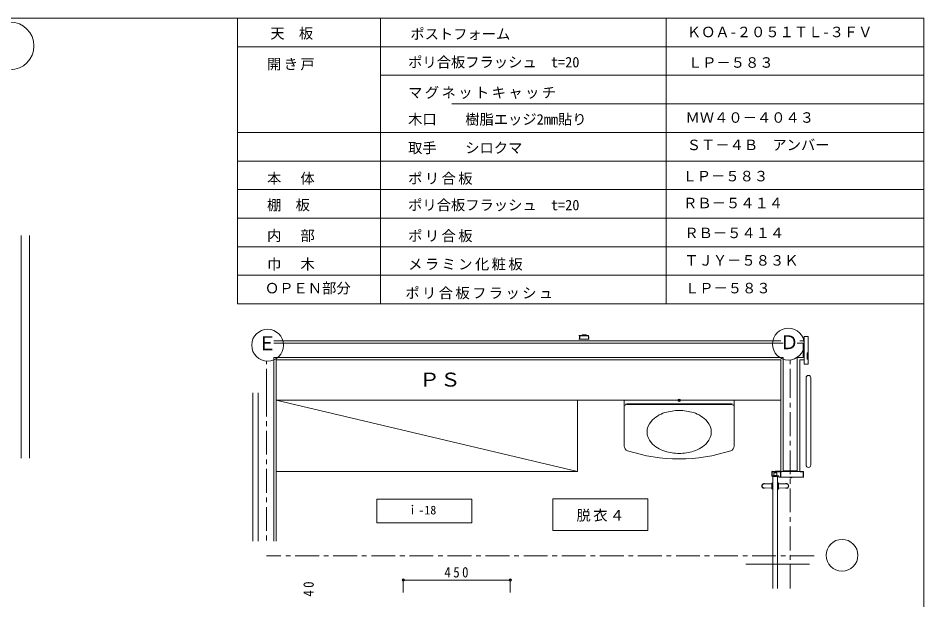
# Model space of a CAD drawing. Units: millimetres at full size, sheet at 1:20, with parts at other scales. Extents: x -4000 to 3877, y -2932 to 2626.
# Drawn here: x 71 to 3877, y 184 to 2626 of the extents above; entities that cross this region are included whole.
import ezdxf
from ezdxf.enums import TextEntityAlignment as Align

# ---------------------------------------------------------------- set-up
doc = ezdxf.new("R2010")
doc.units = ezdxf.units.MM
doc.header["$LTSCALE"] = 20
doc.header["$PDMODE"] = 32
doc.header["$PDSIZE"] = 10
doc.linetypes.add('CHAIN1', pattern=[8, 5, -1, 1, -1])
doc.linetypes.add('DASHED1', pattern=[1.8, 1.2, -0.6])
doc.layers.add('2-0', color=7, linetype='Continuous', lineweight=9)
doc.layers.add('3-0', color=2, linetype='Continuous', lineweight=9)
doc.styles.add('ＭＳ ゴシック', font='')
doc.styles.get('ＭＳ ゴシック').set_extended_font_data('MS Gothic')

msp = doc.modelspace()

# ---------------------------------------------------------------- linework, layer by layer
at = {"layer": '2-0'}
for p, q in [((3876.94, 2626.44), (-3999.8, 2626.44)), ((2793.44, 2626.44), (993.44, 2626.44)), ((993.44, 2626.44), (993.44, 1426.44)), ((1593.44, 2626.44), (1593.44, 1426.44)), ((2793.44, 2626.44), (2793.44, 1426.44)), ((3876.94, 2626.44), (3876.94, -2930.16)), ((3876.94, 2506.44), (993.44, 2506.44)), ((3876.94, 2386.44), (1593.44, 2386.44)), ((3876.94, 2266.44), (1893.44, 2266.44)), ((3876.94, 2146.44), (993.44, 2146.44)), ((2793.44, 2146.44), (1593.44, 2146.44)), ((3876.94, 2026.44), (993.44, 2026.44)), ((2793.44, 1906.44), (993.44, 1906.44)), ((2793.44, 1906.44), (993.44, 1906.44)), ((3876.94, 1906.44), (993.44, 1906.44)), ((2793.44, 1786.44), (993.44, 1786.44)), ((3876.94, 1786.44), (993.44, 1786.44)), ((3876.94, 1666.44), (993.44, 1666.44)), ((2793.44, 1666.44), (993.44, 1666.44)), ((3876.94, 1546.44), (993.44, 1546.44)), ((3876.94, 1546.44), (993.44, 1546.44)), ((3876.94, 1426.44), (993.44, 1426.44))]:
    msp.add_line(p, q, dxfattribs=at)
at = {"layer": '2-0', "color": 134}
msp.add_line((84.77, 1713.2), (84.77, 778), dxfattribs=at)
at = {"layer": '2-0', "color": 3}
msp.add_line((118.77, 1713.2), (118.77, 778), dxfattribs=at)
at = {"layer": '2-0', "color": 4}
msp.add_line((1689.23, 266.94), (1689.23, 214.24), dxfattribs=at)
msp.add_lwpolyline([(1689.23, 266.94), (2139.23, 266.94), (2139.23, 214.24)], dxfattribs=at)
at = {"layer": '2-0'}
msp.add_circle((37.83, 2509.68), 100, dxfattribs=at)
at = {"layer": '2-0', "color": 6}
for p in [(1689.23, 266.94), (2139.23, 266.94)]:
    msp.add_point(p, dxfattribs=at)
at = {"layer": '3-0', "linetype": 'DASHED1'}
for p, q in [((2439.82, 1295.37), (2459.82, 1295.37)), ((2459.15, 1296.04), (2440.49, 1296.04)), ((3275.82, 724.37), (3238.49, 724.37))]:
    msp.add_line(p, q, dxfattribs=at)
at = {"layer": '3-0'}
for p, q in [((2444.49, 1294.04), (2455.15, 1294.04)), ((2444.49, 1293.7), (2444.49, 1294.04)), ((2444.81, 1294.61), (2444.99, 1294.68)), ((2454.83, 1294.61), (2454.65, 1294.68)), ((2455.15, 1293.7), (2455.15, 1294.04)), ((2467.82, 1293.7), (2427.49, 1293.7)), ((2467.82, 1277.7), (2427.49, 1277.7)), ((2430.49, 1293.7), (2430.49, 1277.7)), ((2431.15, 1293.04), (2466.21, 1293.04)), ((2467.15, 1292.09), (2466.21, 1293.04)), ((2467.82, 1292.37), (2466.49, 1293.7)), ((2467.15, 1292.09), (2467.15, 1278.37)), ((2467.15, 1278.37), (2470.49, 1278.37)), ((2467.82, 1277.7), (2467.82, 1293.7)), ((2467.82, 1288.37), (2468.15, 1288.37)), ((2468.15, 1283.04), (2467.82, 1283.04)), ((2468.15, 1283.04), (2468.15, 1288.37)), ((2469.01, 1287.89), (2468.29, 1288.01)), ((2468.29, 1283.39), (2469.01, 1283.51)), ((2469.15, 1283.68), (2469.15, 1287.73)), ((3390.49, 1288.7), (3390.49, 1174.7)), ((3387.15, 1194.37), (3390.49, 1194.37)), ((3387.82, 1217.7), (3387.82, 1197.7)), ((3381.82, 1053.37), (3381.82, 1116.29)), ((3401.82, 1116.29), (3401.82, 1053.37)), ((3381.82, 749.72), (3381.82, 1053.37)), ((3401.82, 1053.37), (3401.82, 749.72)), ((3238.49, 722.37), (3370.49, 722.37)), ((3238.49, 722.37), (3238.49, 704.7)), ((3239.82, 703.37), (3238.49, 704.7)), ((3239.15, 721.7), (3278.49, 721.7)), ((3239.15, 721.7), (3239.15, 705.37)), ((3239.15, 705.37), (3240.49, 704.04)), ((3267.15, 703.37), (3239.82, 703.37)), ((3240.49, 704.04), (3267.82, 704.04)), ((3262.49, 702.04), (3242.49, 702.04)), ((3242.49, 702.04), (3242.49, 231.49)), ((3249.82, 702.04), (3249.82, 702.37)), ((3255.15, 702.37), (3249.82, 702.37)), ((3250.3, 703.23), (3250.18, 702.51)), ((3254.8, 702.51), (3254.68, 703.23)), ((3255.15, 702.37), (3255.15, 702.04)), ((3262.49, 231.49), (3262.49, 702.04)), ((3267.15, 703.37), (3267.15, 698.37)), ((3369.15, 698.37), (3267.15, 698.37)), ((3267.82, 704.04), (3267.82, 699.04)), ((3267.82, 699.04), (3368.88, 699.04)), ((3273.82, 722.37), (3273.82, 698.37)), ((3275.82, 722.37), (3275.82, 698.37)), ((3313.49, 698.37), (3313.49, 698.04)), ((3313.49, 698.04), (3324.15, 698.04)), ((3313.81, 697.46), (3313.99, 697.39)), ((3323.83, 697.46), (3323.65, 697.39)), ((3324.15, 698.37), (3324.15, 698.04)), ((3357.15, 721.7), (3369.82, 721.7)), ((3368.88, 699.04), (3369.82, 699.98)), ((3369.15, 698.37), (3370.49, 699.7)), ((3369.82, 721.7), (3369.82, 699.98)), ((3370.49, 722.37), (3370.49, 699.7)), ((3237.18, 671.11), (3205.82, 670.37)), ((3205.82, 653.7), (3237.18, 652.96)), ((3238.49, 651.37), (3238.49, 672.7)), ((3242.49, 675.04), (3240.82, 675.04)), ((3242.49, 649.04), (3240.82, 649.04)), ((3262.49, 675.04), (3264.15, 675.04)), ((3262.49, 649.04), (3264.15, 649.04)), ((3266.49, 672.7), (3266.49, 651.37)), ((3299.15, 670.37), (3267.8, 671.11)), ((3267.8, 652.96), (3299.15, 653.7)), ((3129.15, 333.54), (3395.82, 333.54))]:
    msp.add_line(p, q, dxfattribs=at)
at = {"layer": '3-0', "color": 3}
for p, q in [((1145.15, 1271.37), (3275.82, 1271.37)), ((3355.15, 1271.37), (3373.82, 1271.37)), ((1155.15, 1053.37), (1155.15, 1202.04)), ((1155.15, 1192.04), (3275.82, 1192.04)), ((3275.82, 1053.37), (3275.82, 1192.04)), ((3355.15, 1192.04), (3373.82, 1192.04)), ((3355.15, 1053.37), (3355.15, 1192.04)), ((1057.15, 1053.37), (1057.15, 429.91)), ((1155.15, 429.91), (1155.15, 1053.37)), ((3275.82, 721.7), (3275.82, 1053.37)), ((3355.15, 721.7), (3355.15, 1053.37))]:
    msp.add_line(p, q, dxfattribs=at)
at = {"layer": '3-0', "color": 134}
for p, q in [((1145.15, 1261.37), (3285.82, 1261.37)), ((3345.15, 1261.37), (3369.15, 1261.37)), ((3369.15, 1202.04), (3369.15, 1261.37)), ((1145.15, 1202.04), (3285.82, 1202.04)), ((1145.15, 1053.37), (1145.15, 1202.04)), ((3285.82, 1053.37), (3285.82, 1202.04)), ((3345.15, 1202.04), (3369.15, 1202.04)), ((3345.15, 1053.37), (3345.15, 1202.04)), ((1079.82, 1053.37), (1079.82, 429.91)), ((1145.15, 429.91), (1145.15, 1053.37)), ((3285.82, 725.7), (3285.82, 1053.37)), ((3345.15, 725.7), (3345.15, 1053.37)), ((1155.15, 1022.04), (3275.82, 1022.04)), ((2617.82, 829.04), (2617.82, 1022.04)), ((3079.82, 1022.04), (2617.82, 1022.04)), ((3070.37, 1004.04), (2627.44, 1004.04)), ((3069.16, 1006.7), (2628.48, 1006.7)), ((3079.82, 1022.04), (3079.82, 829.04)), ((3285.82, 725.7), (3345.15, 725.7))]:
    msp.add_line(p, q, dxfattribs=at)
at = {"layer": '3-0', "color": 5, "linetype": 'CHAIN1'}
for p, q in [((1115.49, 1053.37), (1115.49, 1186.56)), ((3315.49, 1053.37), (3315.49, 1191.29)), ((1115.49, 1053.37), (1115.49, 429.91)), ((3315.49, 231.49), (3315.49, 1053.37)), ((3415.55, 368.47), (1115.49, 368.47))]:
    msp.add_line(p, q, dxfattribs=at)
at = {"layer": '3-0', "color": 4}
for p, q in [((2421.82, 722.04), (2421.82, 1022.04)), ((1978.28, 506.42), (1978.28, 606.42)), ((1578.28, 506.42), (1978.28, 506.42))]:
    msp.add_line(p, q, dxfattribs=at)
at = {"layer": '3-0', "color": 7}
for p, q in [((1155.15, 429.91), (1155.15, 826.83)), ((2317.59, 608.54), (2717.59, 608.54)), ((2317.59, 475.21), (2317.59, 608.54)), ((2717.59, 608.54), (2717.59, 475.21)), ((2717.59, 475.21), (2317.59, 475.21))]:
    msp.add_line(p, q, dxfattribs=at)
at = {"layer": '3-0'}
for points in [[(2437.15, 1278.37), (2431.15, 1278.37), (2431.15, 1293.04)], [(3390.49, 1288.7), (3389.15, 1290.04), (3373.82, 1290.04), (3373.82, 1173.37), (3389.15, 1173.37), (3390.49, 1174.7)], [(3390.49, 1221.04), (3387.15, 1221.04), (3387.15, 1194.37)], [(3260.15, 703.37), (3260.15, 705.37), (3244.82, 705.37), (3244.82, 703.37)], [(3258.49, 705.37), (3258.49, 716.7), (3246.49, 716.7), (3246.49, 705.37)]]:
    msp.add_lwpolyline(points, dxfattribs=at)
at = {"layer": '3-0', "color": 4}
for points in [[(1155.15, 722.04), (2421.82, 722.04), (1155.15, 1022.04)], [(1978.28, 606.42), (1578.28, 606.42), (1578.28, 506.42)]]:
    msp.add_lwpolyline(points, dxfattribs=at)
at = {"layer": '3-0', "color": 7}
for centre in [(1119.52, 1253.1), (3307.82, 1257.51), (3533.23, 370.89)]:
    msp.add_circle(centre, 66.67, dxfattribs=at)
at = {"layer": '3-0', "color": 134}
msp.add_circle((2848.82, 1022.04), 1.33, dxfattribs=at)
at = {"layer": '3-0'}
for centre, radius, start, end in [((2445.15, 1294.04), 0.667, 120.9804, 180), ((2445.15, 1294.04), 0.667, 120.9804, 180), ((2448.17, 1286.75), 8.55, 95.81511, 111.7954), ((2448.17, 1286.75), 8.55, 95.81511, 111.7954), ((2451.47, 1286.75), 8.55, 68.2046, 84.18489), ((2451.47, 1286.75), 8.55, 68.2046, 84.18489), ((2454.49, 1294.04), 0.667, 0, 59.0196), ((2454.49, 1294.04), 0.667, 360, 59.0196), ((2468.32, 1288.18), 0.167, 180, 260.53768), ((2468.32, 1288.18), 0.167, 180, 260.53768), ((2468.32, 1283.23), 0.167, 99.46232, 180), ((2468.32, 1283.23), 0.167, 99.46232, 180), ((2468.99, 1287.73), 0.167, 0, 80.53768), ((2468.99, 1283.68), 0.167, 279.46232, 0), ((3391.82, 1116.29), 10, 0, 180), ((3391.82, 749.72), 10, 180, 360), ((3391.82, 749.72), 10, 180, 0), ((3250.01, 702.54), 0.167, 270, 350.53768), ((3250.46, 703.2), 0.167, 90, 170.53768), ((3254.51, 703.2), 0.167, 9.46232, 90), ((3254.96, 702.54), 0.167, 189.46232, 270), ((3314.15, 698.04), 0.667, 180, 239.0196), ((3317.17, 705.32), 8.55, 248.2046, 264.18489), ((3318.82, 723.37), 26.67, 264.57773, 270), ((3318.82, 723.37), 26.67, 270, 275.42227), ((3320.47, 705.32), 8.55, 275.81511, 291.7954), ((3323.49, 698.04), 0.667, 300.9804, 0), ((3205.82, 662.04), 10, 57.7737, 302.22631), ((3205.82, 662.04), 8.33, 90, 270), ((3237.15, 672.44), 1.33, 270.98776, 0), ((3237.15, 651.63), 1.33, 0, 89.01224), ((3240.82, 672.7), 2.33, 90, 180), ((3240.82, 651.37), 2.33, 180, 270), ((3264.15, 672.7), 2.33, 0, 90), ((3264.15, 651.37), 2.33, 270, 0), ((3267.82, 672.44), 1.33, 180, 269.01224), ((3267.82, 651.63), 1.33, 90.98776, 180), ((3299.15, 662.04), 10, 237.7737, 122.22631), ((3299.15, 662.04), 8.33, 270, 90)]:
    msp.add_arc(centre, radius, start, end, dxfattribs=at)
at = {"layer": '3-0', "linetype": 'DASHED1'}
for start, end in [(90, 95.42227), (90, 95.42227), (84.57773, 90), (84.57773, 90)]:
    msp.add_arc((2449.82, 1268.7), 26.67, start, end, dxfattribs=at)
at = {"layer": '3-0', "color": 134}
for centre, radius, start, end in [((2628.48, 1000.04), 6.67, 90, 180), ((3069.16, 1000.04), 6.67, 0, 90), ((2825.11, 848.59), 126.67, 106.53148, 138.04684), ((2848.82, 768.7), 210, 90, 106.53148), ((2848.82, 768.7), 210, 73.46854, 90), ((2872.53, 848.59), 126.67, 41.95317, 73.46854), ((2780.49, 888.7), 66.67, 138.04684, 180), ((2917.15, 888.7), 66.67, 0, 41.95317), ((2780.49, 888.7), 66.67, 180, 221.95317), ((2917.15, 888.7), 66.67, 318.04684, 0), ((2825.11, 928.81), 126.67, 221.95317, 253.46854), ((2872.53, 928.81), 126.67, 286.53148, 318.04684), ((2637.82, 829.04), 20, 180, 251.86745), ((2848.82, 1473.36), 698, 251.86745, 288.13257), ((2848.82, 1008.7), 210, 253.46854, 270), ((2848.82, 1008.7), 210, 270, 286.53148), ((3059.82, 829.04), 20, 288.13257, 0)]:
    msp.add_arc(centre, radius, start, end, dxfattribs=at)
msp.add_point((2848.82, 1022.04), dxfattribs=at)

# ---------------------------------------------------------------- texts
at = {"layer": '2-0', "style": 'ＭＳ ゴシック'}
for s, p in [('天\u3000板', (1131.04, 2527.44)), ('ポストフォーム', (1719.06, 2524.59)), ('ＫＯＡ-２０５１ＴＬ-３ＦＶ', (2880.82, 2533.15)), ('ポリ合板フラッシュ\u3000t=20', (1709.94, 2406.44)), ('ＬＰ－５８３', (2885.4, 2404.81)), ('木口\u3000\u3000樹脂エッジ2mm貼り', (1709.94, 2166.44)), ('ＭＷ４０－４０４３', (2875.36, 2173.85)), ('取手  \u3000シロクマ', (1709.94, 2046.44)), ('ＳＴ－４Ｂ\u3000アンバー', (2880.46, 2058.84)), ('ＬＰ－５８３', (2862.81, 1927.84)), ('棚\u3000板', (1117.2, 1806.44)), ('ポリ合板フラッシュ\u3000t=20', (1709.94, 1806.44)), ('ＲＢ－５４１４', (2865.32, 1814.87)), ('ＲＢ－５４１４', (2870.34, 1689.36)), ('ＴＪＹ－５８３Ｋ', (2870.34, 1573.88)), ('ＯＰＥＮ部分', (1108.34, 1457.53)), ('ＬＰ－５８３', (2873.04, 1457.53))]:
    msp.add_text(s, height=43.99, dxfattribs=at).set_placement(p, align=Align.BOTTOM_LEFT)
at = {"layer": '2-0', "char_height": 43.99, "attachment_point": 7, "style": 'ＭＳ ゴシック'}
for s, insert in [('\\T1.17;開き戸', (1117.2, 2406.44)), ('\\T1.17;マグネットキャッチ', (1709.94, 2286.44)), ('\\T1.17;本\u3000体', (1117.2, 1926.44)), ('\\T1.17;ポリ合板', (1709.94, 1926.44)), ('\\T1.17;内\u3000部', (1117.2, 1686.44)), ('\\T1.17;ポリ合板', (1710.12, 1685.23)), ('\\T1.17;巾\u3000木', (1117.2, 1566.44)), ('\\T1.17;メラミン化粧板', (1709.94, 1566.44)), ('\\T1.17;ポリ合板フラッシュ', (1697.93, 1445.33)), ('\\T1.38;\\W0.9;450', (1862.42, 277.03))]:
    msp.add_mtext(s, dxfattribs=dict(at, insert=insert))
at = {"layer": '2-0', "insert": (1314.06, 197.43), "char_height": 43.99, "attachment_point": 7, "rotation": 90, "style": 'ＭＳ ゴシック'}
msp.add_mtext('\\T1.36;\\W0.9;40', dxfattribs=at)
at = {"layer": '3-0', "color": 7, "style": 'ＭＳ ゴシック'}
for s, p in [('Ｄ', (3271.61, 1218.54)), ('Ｅ', (1078.08, 1214.54))]:
    msp.add_text(s, height=58.65, dxfattribs=at).set_placement(p, align=Align.BOTTOM_LEFT)
at = {"layer": '3-0', "color": 7, "style": 'ＭＳ ゴシック', "width": 1.1}
msp.add_text('ＰＳ', height=58.65, dxfattribs=at).set_placement((1755.56, 1061.52), align=Align.BOTTOM_LEFT)
at = {"layer": '3-0', "color": 4, "style": 'ＭＳ ゴシック'}
msp.add_text('ｉ-18', height=36.66, dxfattribs=at).set_placement((1703.28, 531.42), align=Align.BOTTOM_LEFT)
at = {"layer": '3-0', "color": 7, "insert": (2417.59, 511.87), "char_height": 43.99, "attachment_point": 7, "style": 'ＭＳ ゴシック'}
msp.add_mtext('\\T1.17;脱衣４', dxfattribs=at)

doc.saveas('drawing.dxf')
